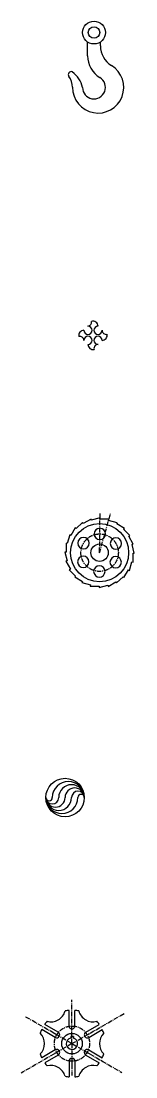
# Model space of a CAD drawing. Header units: millimetres. Extents: x 4 to 407, y 158 to 4651.
# Drawn here: x 44 to 295, y 2342 to 4651 of the extents above; entities that cross this region are included whole.
import ezdxf

# ---------------------------------------------------------------- set-up
doc = ezdxf.new("R2010")
doc.units = ezdxf.units.MM
doc.header["$LTSCALE"] = 0.3
doc.linetypes.add('CENTER', pattern=[50.8, 31.75, -6.35, 6.35, -6.35])

# ---------------------------------------------------------------- blocks, each defined once
blk = doc.blocks.new('*U18')
blk.add_circle((0, 0), 12.5)
blk = doc.blocks.new('*U19')
at = {"color": 0, "linetype": 'ByBlock', "lineweight": -2, "transparency": 16777216}
blk.add_blockref('*U18', (214.9, 3527.9), dxfattribs=at)
for p, rotation in [((179.4, 3507.4), 59.99999999999999), ((250.4, 3507.4), 299.9999999999999), ((179.4, 3466.4), 120), ((250.4, 3466.4), 240), ((214.9, 3445.9), 180)]:
    blk.add_blockref('*U18', p, dxfattribs=dict(at, rotation=rotation))
blk = doc.blocks.new('*U15')
for p, q in [((9.8, -1.3), (9.8, 1.3)), ((-9.8, -1.3), (9.8, -1.3))]:
    blk.add_line(p, q)
blk = doc.blocks.new('*U17')
at = {"color": 0, "linetype": 'ByBlock', "lineweight": -2, "transparency": 16777216}
for p, rotation in [((186.1, 3556.5), 14.99999999999997), ((224.7, 3561.6), 345), ((243.7, 3556.5), 329.9999999999999), ((155.1, 3532.8), 45), ((169, 3546.7), 30.00000000000001), ((260.8, 3546.7), 314.9999999999999), ((274.7, 3532.8), 299.9999999999999), ((145.3, 3515.7), 60.00000000000001), ((284.5, 3515.7), 285), ((140.2, 3496.7), 74.99999999999999), ((140.2, 3477.1), 90), ((289.6, 3477.1), 255), ((289.6, 3496.7), 270), ((145.3, 3458.1), 105), ((284.5, 3458.1), 240), ((155.1, 3441), 120), ((274.7, 3441), 225), ((169, 3427.1), 135), ((186.1, 3417.3), 150), ((243.7, 3417.3), 194.9999999999999), ((260.8, 3427.1), 210), ((205.1, 3412.2), 165.0000000000001), ((224.7, 3412.2), 180)]:
    blk.add_blockref('*U15', p, dxfattribs=dict(at, rotation=rotation))
blk.add_blockref('*U15', (205.1, 3561.6), dxfattribs=at)

msp = doc.modelspace()

# ---------------------------------------------------------------- linework, layer by layer
for p, q in [((189.679, 4575.054), (189.679, 4605.081)), ((217.679, 4596.408), (217.679, 4605.081)), ((148.97, 2453.531), (148.97, 2487.741)), ((161.947, 2452.983), (161.947, 2487.743)), ((125.378, 2439.91), (95.752, 2457.015)), ((185.562, 2439.91), (215.189, 2457.015)), ((118.878, 2428.652), (89.252, 2445.757)), ((122.128, 2434.281), (116.499, 2437.531)), ((158.72, 2430.781), (152.72, 2430.781)), ((152.72, 2430.781), (152.72, 2427.225)), ((155.47, 2427.531), (155.47, 2430.781)), ((155.47, 2430.781), (158.72, 2430.781)), ((158.72, 2430.781), (158.72, 2427.101)), ((188.812, 2434.281), (194.441, 2437.531)), ((192.062, 2428.652), (221.689, 2445.757)), ((118.878, 2401.41), (89.252, 2384.305)), ((192.062, 2401.41), (221.689, 2384.305)), ((125.378, 2390.152), (95.752, 2373.047)), ((122.128, 2395.781), (116.499, 2392.531)), ((185.562, 2390.152), (215.189, 2373.047)), ((188.812, 2395.781), (194.441, 2392.531)), ((218.69, 2378.531), (224.616, 2375.11)), ((148.97, 2376.531), (148.97, 2342.321)), ((155.47, 2376.531), (155.47, 2370.031)), ((161.97, 2376.531), (161.97, 2342.321))]:
    msp.add_line(p, q)
at = {"linetype": 'CENTER'}
for p, q in [((215.921, 3488.496), (216.947, 3575.611)), ((215.921, 3488.496), (239.814, 3573.639)), ((155.47, 2415.031), (155.47, 2510.756)), ((155.47, 2415.031), (52.932, 2474.232)), ((155.47, 2415.031), (270.945, 2481.701)), ((155.47, 2415.031), (44.15, 2350.761)), ((155.47, 2415.031), (264.331, 2352.18)), ((155.47, 2415.031), (155.47, 2345.624))]:
    msp.add_line(p, q, dxfattribs=at)
for centre, radius in [((203.679, 4625.793), 25), ((203.679, 4625.793), 12.5), ((215.921, 3488.496), 63.5), ((215.921, 3488.496), 19), ((140.462, 2953.124), 42)]:
    msp.add_circle(centre, radius)
for centre, radius in [((215.921, 3488.496), 41), ((155.47, 2415.031), 38.5)]:
    msp.add_circle(centre, radius, dxfattribs=at)
at = {"linetype": 'ByBlock'}
msp.add_circle((155.47, 2415.031), 22.5, dxfattribs=at)
for centre, radius, start, end in [((267.679, 4596.408), 50, 180, 238.743655), ((245.679, 4575.054), 56, 180, 238.767071), ((212.679, 4505.793), 56, 179.685249, 58.743655), ((118.68, 4506.31), 38, 359.685249, 38.14177), ((119.361, 4491.009), 61.133, 13.995352, 52.906067), ((203.679, 4505.793), 25, 180, 58.767071), ((189.276, 3992.678), 9, 277.631814, 10.000647), ((201.471, 3983.758), 11, 0, 107.632461), ((181.471, 3963.758), 11, 90, 193.434465), ((190.471, 3974.758), 9, 180, 90), ((212.471, 3974.758), 9, 90, 0), ((230.47, 3974.893), 9, 180.856759, 281.252762), ((172.48, 3952.366), 9, 2.497575, 100.93689), ((190.471, 3952.758), 9, 270, 180), ((212.471, 3952.758), 9, 0, 270), ((221.471, 3963.758), 11, 270, 12.109521), ((201.471, 3943.758), 11, 180, 281.870425), ((212.559, 3934.758), 9, 90.559504, 191.31092), ((147.462, 2953.124), 35, 0, 180), ((154.462, 2953.124), 28, 360, 180), ((161.462, 2953.124), 21, 0, 180), ((168.462, 2953.124), 14, 360, 180), ((175.462, 2953.124), 7, 0, 180), ((133.462, 2953.124), 35, 180, 0), ((126.462, 2953.124), 28, 180, 0), ((119.462, 2953.124), 21, 180, 0), ((112.462, 2953.124), 14, 180, 0), ((105.462, 2953.124), 7, 180, 0), ((109.47, 2494.706), 32, 254.938866, 345.061134), ((155.47, 2415.031), 73, 95.108444, 101.92298), ((155.47, 2415.031), 73, 78.07702, 84.909838), ((201.47, 2494.706), 32, 194.938866, 285.061134), ((155.47, 2415.031), 73, 138.07702, 144.891556), ((155.47, 2453.531), 6.5, 180, 4.84242), ((155.47, 2415.031), 73, 35.108444, 41.92298), ((155.47, 2415.031), 73, 155.108444, 161.92298), ((63.47, 2415.031), 32, 314.938866, 45.061134), ((122.128, 2434.281), 6.5, 240, 60), ((188.812, 2434.281), 6.5, 120, 300), ((247.47, 2415.031), 32, 134.938866, 225.061134), ((155.47, 2415.031), 73, 18.07702, 24.891556), ((122.128, 2395.781), 6.5, 300, 120), ((188.812, 2395.781), 6.5, 60, 240), ((155.47, 2415.031), 73, 198.07702, 204.891556), ((155.47, 2376.531), 6.5, 0, 180), ((155.47, 2415.031), 73, 335.108444, 341.92298), ((155.47, 2415.031), 73, 215.108444, 221.92298), ((109.47, 2335.357), 32, 14.938866, 105.061134), ((201.47, 2335.357), 32, 74.938866, 165.061134), ((155.47, 2415.031), 73, 318.07702, 324.891556), ((155.47, 2415.031), 73, 258.07702, 264.891556), ((155.47, 2415.031), 73, 275.108444, 281.92298)]:
    msp.add_arc(centre, radius, start, end)
for centre, radius, start, end in [((153.679, 4533.793), 6.5, 66.877059, 218.14177), ((155.47, 2415.031), 12.5, 102.709033, 74.929938)]:
    msp.add_arc(centre, radius, start, end, dxfattribs=at)

# ---------------------------------------------------------------- block references
at = {"linetype": 'CENTER', "xscale": -1, "rotation": 359.3252688807719}
msp.add_blockref('*U17', (389.733, -0.689), dxfattribs=at)
at = {"xscale": -1, "rotation": 359.3252688807719}
msp.add_blockref('*U19', (389.733, -0.689), dxfattribs=at)

doc.saveas('drawing.dxf')
